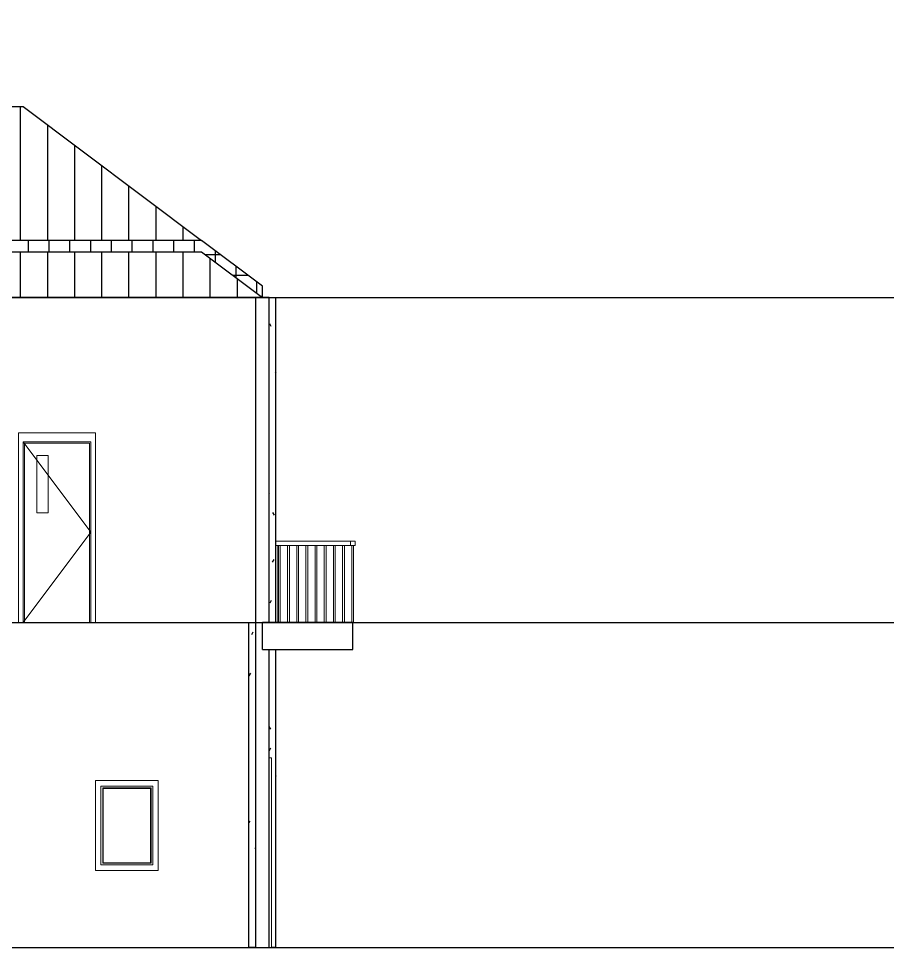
# Model space of a CAD drawing. Header units: millimetres. Extents: x 5566 to 76250, y 4768 to 55588.
# Drawn here: x 45679 to 55300, y 45300 to 55588 of the extents above; entities that cross this region are included whole.
import ezdxf

# ---------------------------------------------------------------- set-up
doc = ezdxf.new("R2010")
doc.units = ezdxf.units.MM
doc.layers.get('0').update_dxf_attribs({"color": 250})
for name, color, linetype, lineweight in [('A-DOOR', 255, 'Continuous', 15), ('A-DOOR-FRAM', 255, 'Continuous', 18), ('A-FLOR-HRAL', 255, 'Continuous', 9), ('A-GENM', 255, 'Continuous', 9), ('A-GLAZ', 255, 'Continuous', 15)]:
    doc.layers.add(name, color=color, linetype=linetype, lineweight=lineweight)
pattern_1 = [(0, (43717.83, 50443.75), (812.8, 203.2), [33.528, -576.072, 33.528, -576.072, -3251.2]), (0, (43717.83, 50443.75), (812.8, 203.2), [-1219.2, 33.528, -1185.672, 33.528, -576.072, -1422.4]), (0, (43717.83, 50443.75), (812.8, 203.2), [-3048, 33.528, -372.872, 33.528, -982.472]), (120, (44022.63, 50545.35), (-582.3764, 602.3054), [33.528, -576.072, 33.528, -3827.272]), (120, (44022.63, 50545.35), (-582.3764, 602.3054), [-643.128, -576.072, 33.528, -1185.672, -2032]), (120, (44022.63, 50545.35), (-582.3764, 602.3054), [-2438.4, 33.528, -576.072, 33.528, -1388.872]), (120, (44022.63, 50545.35), (-582.3764, 602.3054), [-3081.528, -372.872, 33.528, -982.472]), (240, (44124.23, 50951.75), (-230.4236, -805.5054), [33.528, -576.072, 33.528, -3827.272]), (240, (44124.23, 50951.75), (-230.4236, -805.5054), [-643.128, -576.072, 33.528, -1185.672, -2032]), (240, (44124.23, 50951.75), (-230.4236, -805.5054), [-2438.4, 33.528, -576.072, 33.528, -1388.872]), (240, (44124.23, 50951.75), (-230.4236, -805.5054), [-3081.528, -372.872, 33.528, -982.472])]

# ---------------------------------------------------------------- blocks, each defined once
blk = doc.blocks.new('M_Door-Passage-Single-Vision_Lite - 750 x 2000mm-V3-Section 3')
at = {"layer": 'A-DOOR-FRAM'}
for p, q in [((2478, 2100), (2453, 2100)), ((2478, 2100), (2478, 0)), ((2478, 0), (2453, 0))]:
    blk.add_line(p, q, dxfattribs=at)
blk = doc.blocks.new('M_Window-Fixed - 600 x 900mm-1696655-Section 3')
at = {"layer": 'A-GLAZ'}
for p, q in [((609, 1768), (1146, 1768)), ((609, 932), (609, 1768)), ((616, 1762), (616, 938)), ((1139, 1762), (616, 1762)), ((1139, 938), (1139, 1762)), ((1146, 1768), (1146, 932)), ((1146, 932), (609, 932)), ((616, 938), (1139, 938))]:
    blk.add_line(p, q, dxfattribs=at)
blk = doc.blocks.new('M_Trim-Window-Interior-Flat - Picture Frame-1691733-Section 3')
at = {"layer": 'A-GENM'}
for p, q in [((1225, 1847), (530, 1847)), ((530, 1847), (530, 853)), ((590, 913), (590, 1787)), ((590, 1787), (1165, 1787)), ((1165, 1787), (1165, 913)), ((1225, 853), (1225, 1847)), ((530, 853), (1225, 853)), ((1165, 913), (590, 913))]:
    blk.add_line(p, q, dxfattribs=at)
blk = doc.blocks.new('M_Door-Passage-Single-Vision_Lite - 750 x 2000mm-V1-Section 3')
at = {"layer": 'A-DOOR'}
for p, q in [((-5447, 2000), (-4697, 1000)), ((-5295, 1848), (-5168, 1848)), ((-5295, 1213), (-5295, 1848)), ((-5168, 1848), (-5168, 1213)), ((-5168, 1213), (-5295, 1213)), ((-4697, 1000), (-5447, 0)), ((-5432, 0), (-4713, 0))]:
    blk.add_line(p, q, dxfattribs=at)
at = {"layer": 'A-DOOR-FRAM'}
for p, q in [((-4647, 2100), (-5497, 2100)), ((-5497, 2100), (-5497, 0)), ((-4647, 2100), (-4647, 0)), ((-5447, 2000), (-4697, 2000)), ((-5447, 0), (-5447, 2000)), ((-5432, 1984), (-4713, 1984)), ((-5432, 0), (-5432, 1984)), ((-4713, 1984), (-4713, 0)), ((-4697, 2000), (-4697, 0)), ((-5497, 0), (-5447, 0)), ((-5447, 0), (-5432, 0)), ((-4697, 0), (-4713, 0)), ((-4647, 0), (-4697, 0))]:
    blk.add_line(p, q, dxfattribs=at)
blk = doc.blocks.new('Railing - 20mm-1708141-Section 3')
at = {"layer": 'A-FLOR-HRAL'}
blk.add_line((2547, 4450), (2547, 3600), dxfattribs=at)
blk = doc.blocks.new('Railing - 20mm-V6-Section 3')
at = {"layer": 'A-FLOR-HRAL'}
for p, q in [((3368, 4450), (3368, 3600)), ((3388, 3600), (3388, 4450)), ((3378, 3600), (3388, 3600))]:
    blk.add_line(p, q, dxfattribs=at)
blk = doc.blocks.new('Railing - 20mm-V7-Section 3')
at = {"layer": 'A-FLOR-HRAL'}
for p, q in [((3266, 3600), (3266, 4450)), ((3286, 4450), (3286, 3600))]:
    blk.add_line(p, q, dxfattribs=at)
blk = doc.blocks.new('Railing - Railing-1708273-Section 3')
at = {"layer": 'A-FLOR-HRAL'}
for p, q in [((3353, 4500), (2528, 4500)), ((2528, 4450), (3353, 4450)), ((3353, 4500), (3353, 4450)), ((3403, 4500), (3353, 4500)), ((3353, 4450), (3403, 4450)), ((3403, 4450), (3403, 4500))]:
    blk.add_line(p, q, dxfattribs=at)
for name, p in [('Railing - 20mm-1708141-Section 3', (0, 0)), ('Railing - 20mm-V7-Section 3', (-711, 0)), ('Railing - 20mm-V7-Section 3', (-610, 0)), ('Railing - 20mm-V7-Section 3', (-508, 0)), ('Railing - 20mm-V7-Section 3', (-406, 0)), ('Railing - 20mm-V7-Section 3', (-305, 0)), ('Railing - 20mm-V7-Section 3', (-203, 0)), ('Railing - 20mm-V7-Section 3', (-102, 0)), ('Railing - 20mm-V7-Section 3', (0, 0)), ('Railing - 20mm-V6-Section 3', (0, 0))]:
    blk.add_blockref(name, p)
blk = doc.blocks.new('Top Rail Type - Top Rail_Internal_-1708427-Section 3')
at = {"layer": 'A-FLOR-HRAL'}
for p, q in [((3353, 4500), (2528, 4500)), ((2528, 4450), (3353, 4450)), ((3353, 4500), (3353, 4450)), ((3403, 4500), (3353, 4500)), ((3353, 4450), (3403, 4450)), ((3403, 4450), (3403, 4500))]:
    blk.add_line(p, q, dxfattribs=at)

msp = doc.modelspace()

# ---------------------------------------------------------------- hatches: boundary and pattern name
at = {"true_color": 0x000000}
h = msp.add_hatch(dxfattribs=at)
h.set_pattern_fill('FP_4', color=18, style=0, pattern_type=2)
h.set_pattern_definition([(90, (46001.52, 51749.36), (-300, 2e-14), [])])
h.paths.add_polyline_path([(43718.48372, 53129.45856), (47706.4698, 53129.45856), (45729.08121, 54612.5), (42729.08121, 54612.5), (41429.08121, 55587.5), (40129.08121, 55587.5), (38466.58121, 54340.625), (40081.4698, 53129.45856), (42041.941, 53129.45856)])
h = msp.add_hatch(dxfattribs=at)
h.set_pattern_fill('FP_2', color=18, style=0, pattern_type=2)
h.set_pattern_definition([(0, (43717.83, 50443.75), (0, 230), []), (90, (43717.83, 50443.75), (-230, 1e-14), [])])
h.paths.add_polyline_path([(48379.08121, 52500), (48379.08121, 52625), (47706.4698, 53129.45856), (40081.4698, 53129.45856), (38466.58121, 54340.625), (36179.08121, 52625), (36179.08121, 52500), (38466.58121, 54215.625), (40081.4698, 53004.45856), (47706.4698, 53004.45856)])
h = msp.add_hatch(dxfattribs=at)
h.set_pattern_fill('FP_5', color=18, style=0, pattern_type=2)
h.set_pattern_definition([(90, (46001.52, 55874.64), (-300, 2e-14), [])])
h.paths.add_polyline_path([(45395.02644, 52500), (48379.08121, 52500), (47706.4698, 53004.45856), (44706.4698, 53004.45856), (45379.08121, 52500)])
h = msp.add_hatch(dxfattribs=at)
h.set_pattern_fill('FP_1', color=18, style=0, pattern_type=2)
h.set_pattern_definition(pattern_1)
h.paths.add_polyline_path([(48529.08121, 45300), (48529.08121, 48600), (48454.08121, 48600), (48454.08121, 47400), (48479.08121, 47400), (48479.08121, 45300)])
h.paths.add_polyline_path([(48529.08121, 48900), (48529.08121, 52500), (48454.08121, 52500), (48454.08121, 48900)])
h = msp.add_hatch(dxfattribs=at)
h.set_pattern_fill('FP_1', color=18, style=0, pattern_type=2)
h.set_pattern_definition(pattern_1)
h.paths.add_polyline_path([(48304.08121, 45300), (48304.08121, 48900), (48229.08121, 48900), (48229.08121, 45300)])

# ---------------------------------------------------------------- linework, layer by layer
at = {"color": 18, "true_color": 0x000000}
for p, q in [((42729.08121, 54612.5), (45729.08121, 54612.5)), ((45729.08121, 54612.5), (47706.4698, 53129.45856)), ((47706.4698, 53129.45856), (40081.4698, 53129.45856)), ((48379.08121, 52625), (47706.4698, 53129.45856)), ((40081.4698, 53004.45856), (47706.4698, 53004.45856)), ((47706.4698, 53004.45856), (48379.08121, 52500)), ((48379.08121, 52500), (48379.08121, 52625)), ((27747.19159, 52500), (59688.46218, 52500)), ((48304.08121, 52500), (45454.08121, 52500)), ((48304.08121, 52500), (48304.08121, 45300)), ((48454.08121, 52500), (48304.08121, 52500)), ((48454.08121, 48900), (48454.08121, 52500)), ((48454.08121, 52500), (48529.08121, 52500)), ((48529.08121, 48900), (48529.08121, 52500)), ((27747.19159, 48900), (59688.46218, 48900)), ((46529.08121, 48900), (48304.08121, 48900)), ((48229.08121, 45300), (48229.08121, 48900)), ((48304.08121, 48900), (48379.08121, 48900)), ((48379.08121, 48600), (48379.08121, 48900)), ((49379.08121, 48900), (48379.08121, 48900)), ((49379.08121, 48600), (49379.08121, 48900)), ((48379.08121, 48600), (49379.08121, 48600)), ((48454.08121, 45300), (48454.08121, 48600)), ((48529.08121, 45300), (48529.08121, 48600)), ((27747.19159, 45300), (59688.46218, 45300)), ((45529.08121, 45300), (48229.08121, 45300)), ((48304.08121, 45300), (48229.08121, 45300)), ((48304.08121, 45300), (48454.08121, 45300)), ((48529.08121, 45300), (48479.08121, 45300))]:
    msp.add_line(p, q, dxfattribs=at)

# ---------------------------------------------------------------- block references
for name, p in [('M_Door-Passage-Single-Vision_Lite - 750 x 2000mm-V1-Section 3', (51176.51784, 48900)), ('Railing - Railing-1708273-Section 3', (46001.51784, 45300)), ('Top Rail Type - Top Rail_Internal_-1708427-Section 3', (46001.51784, 45300)), ('M_Door-Passage-Single-Vision_Lite - 750 x 2000mm-V3-Section 3', (46001.51784, 45300)), ('M_Trim-Window-Interior-Flat - Picture Frame-1691733-Section 3', (46001.51784, 45300)), ('M_Window-Fixed - 600 x 900mm-1696655-Section 3', (46001.51784, 45300))]:
    msp.add_blockref(name, p, dxfattribs=at)

doc.saveas('drawing.dxf')
